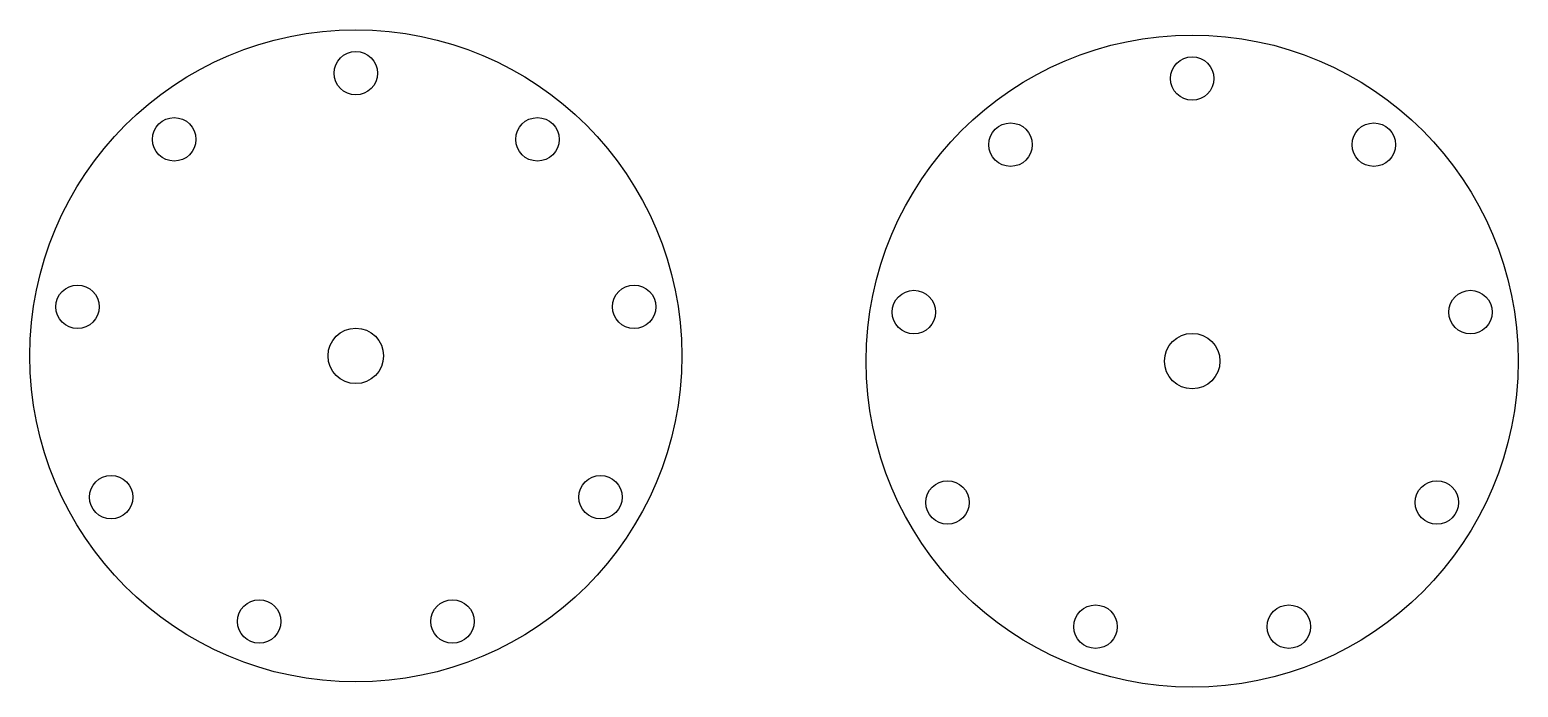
# Model space of a CAD drawing. Header units: millimetres. Extents: x -214 to 60, y -60 to 61.
import ezdxf

# ---------------------------------------------------------------- set-up
doc = ezdxf.new("R2010")
doc.units = ezdxf.units.MM

msp = doc.modelspace()

# ---------------------------------------------------------------- linework, layer by layer
at = {"color": 7, "linetype": 'Continuous', "lineweight": 25}
for centre, radius in [((-153.92, 0.97), 60), ((0, 0), 60), ((-153.92, 52.97), 4), ((0, 52), 4), ((-187.34, 40.81), 4), ((-120.49, 40.81), 4), ((-33.42, 39.83), 4), ((33.42, 39.83), 4), ((-205.13, 10), 4), ((-102.71, 10), 4), ((-51.21, 9.03), 4), ((51.21, 9.03), 4), ((-153.92, 0.97), 5.1), ((0, 0), 5.1), ((-198.95, -25.03), 4), ((-108.89, -25.03), 4), ((-45.03, -26), 4), ((45.03, -26), 4), ((-171.7, -47.89), 4), ((-136.13, -47.89), 4), ((-17.79, -48.86), 4), ((17.79, -48.86), 4)]:
    msp.add_circle(centre, radius, dxfattribs=at)

doc.saveas('drawing.dxf')
